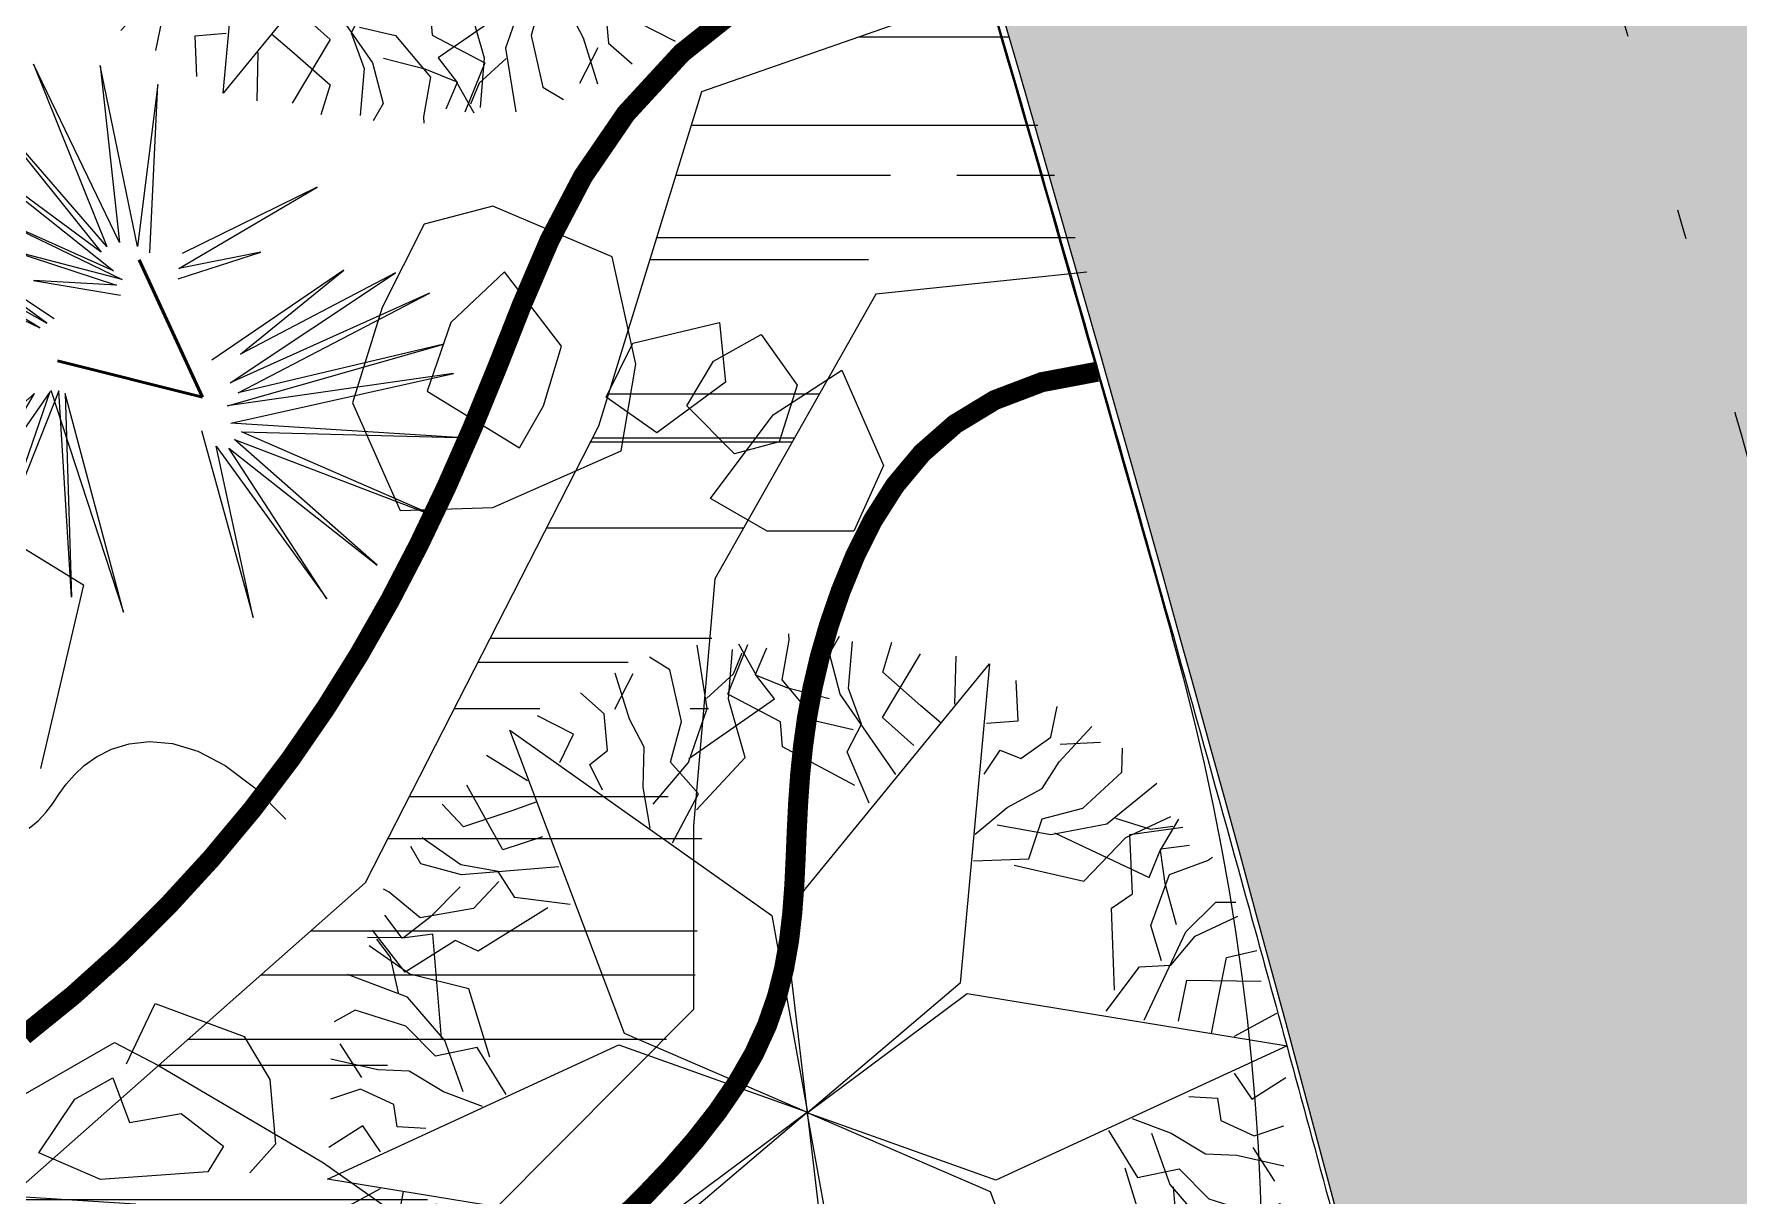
# Model space of a CAD drawing. Extents: x 302512 to 1034855, y -184136 to 410364.
# Drawn here: x 563410 to 571916, y 59398 to 65195 of the extents above; entities that cross this region are included whole.
import ezdxf

# ---------------------------------------------------------------- set-up
doc = ezdxf.new("R2010")
doc.units = 0
doc.header["$MEASUREMENT"] = 0
doc.linetypes.add('ACAD_ISO04W100', pattern=[30.5, 24, -3, 0.5, -3])
for name, color, linetype in [('F', 5, 'Continuous'), ('shu', 74, 'Continuous'), ('树', 80, 'Continuous'), ('水', 120, 'Continuous'), ('环境', 8, 'Continuous'), ('红线', 20, 'Continuous'), ('道路线', 161, 'Continuous')]:
    doc.layers.add(name, color=color, linetype=linetype)
doc.styles.add('DIM_FONT', font='SIMPLEX.shx', dxfattribs={"width": 0.8})

# ---------------------------------------------------------------- blocks, each defined once
blk = doc.blocks.new('_F2CKQ')
for p, q in [((-101.6745302528143, 2267.006344284862), (-8.100306771695614, 1021.905298415571)), ((36.99096630513668, 1030.013258095831), (-101.6745302528143, 2267.006344284862)), ((-1100.556390449405, 2085.749349683523), (-497.7912202775478, 859.8151598088443)), ((-546.7303053438663, 860.8869352862239), (-1100.556390449405, 2085.749349683523)), ((-389.5569038391113, 2124.751231066883), (-10.04374054074287, 891.5790250301361)), ((-8.100306771695614, 1021.905298415571), (-389.5569038391113, 2124.751231066883)), ((284.0469821691513, 2137.285566784441), (36.99096630513668, 1030.013258095831)), ((111.2213570252061, 1007.16474942863), (284.0469821691513, 2137.285566784441)), ((-1220.438891410828, 2024.706287477165), (-546.7303053438663, 860.8869352862239)), ((-680.0606932416558, 966.8892606087029), (-1220.438891410828, 2024.706287477165)), ((596.6207177489996, 1912.148100338876), (111.2213570252061, 1007.16474942863)), ((184.0691511332989, 929.7735785655677), (596.6207177489996, 1912.148100338876)), ((-675.951954074204, 860.6851033233106), (-1346.93440002948, 1863.757567007095)), ((-1346.93440002948, 1863.757567007095), (-680.0606932416558, 966.8892606087029)), ((-497.7912202775478, 859.8151598088443), (-839.1260766386986, 1828.381749618798)), ((-839.1260766386986, 1828.381749618798), (-448.8521085083485, 858.7433955222368)), ((-1493.790737487376, 1597.140600316226), (-675.951954074204, 860.6851033233106)), ((-740.8432212695479, 822.6924395859241), (-1493.790737487376, 1597.140600316226)), ((809.9337108284235, 1634.611464813352), (184.0691511332989, 929.7735785655677)), ((221.7256789058447, 859.2167021073401), (809.9337108284235, 1634.611464813352)), ((-420.156707406044, 1561.500346485525), (3.143219217658043, 821.5580596290529)), ((-10.04374054074287, 891.5790250301361), (-420.156707406044, 1561.500346485525)), ((-1616.177533634007, 1329.987711373717), (-740.8432212695479, 822.6924395859241)), ((-813.4300857558846, 803.059257350862), (-1616.177533634007, 1329.987711373717)), ((-435.5870351865888, 1328.387063015252), (-41.94802960753441, 813.4500421136618)), ((3.143219217658043, 821.5580596290529), (-435.5870351865888, 1328.387063015252)), ((-1653.051355071366, 1109.471425935626), (-813.4300857558846, 803.059257350862)), ((-804.0909622311592, 742.2180849462748), (-1653.051355071366, 1109.471425935626)), ((-423.5217715501785, 1106.799002103508), (-57.07842314988375, 753.1447341218591)), ((-41.94802960753441, 813.4500421136618), (-423.5217715501785, 1106.799002103508)), ((-1662.168657913804, 803.4559409283102), (-804.0909622311592, 742.2180849462748)), ((-781.8257551789284, 708.3803226239979), (-1662.168657913804, 803.4559409283102)), ((-1649.020729459822, 463.6026357635856), (-781.8257551789284, 708.3803226239979)), ((752.5819399282336, 498.9299026578665), (308.5821679756045, 690.5636746883392)), ((308.5821679756045, 690.5636746883392), (1233.194606147707, 624.8368381895125)), ((1233.194606147707, 624.8368381895125), (372.6516975238919, 749.7971605546772)), ((272.0083050280809, 642.8553068935871), (752.5819399282336, 498.9299026578665)), ((-786.7952632978559, 565.9929622635245), (-1649.020729459822, 463.6026357635856)), ((-1582.525042526424, 189.2813733145595), (-786.7952632978559, 565.9929622635245)), ((-704.8692243471742, 524.7849254496396), (-1582.525042526424, 189.2813733145595)), ((-1513.003283701837, -72.97887118905783), (-704.8692243471742, 524.7849254496396)), ((-661.9822879731655, 499.5909760296345), (-1513.003283701837, -72.97887118905783)), ((-1275.520681098104, -523.8593354225159), (-661.9822879731655, 499.5909760296345)), ((-697.9953137561679, 527.6662194244564), (-1077.599011182785, -764.6769258379936)), ((-639.7170809209347, 465.7532137073576), (-1275.520681098104, -523.8593354225159)), ((-1077.599011182785, -764.6769258379936), (-639.7170809209347, 465.7532137073576)), ((1087.681809738278, 142.9302517622709), (165.5346354469657, 144.9345752336085)), ((321.6910651251674, 80.8780297525227), (1087.681809738278, 142.9302517622709)), ((1325.203443653882, -38.11787269636989), (321.6910651251674, 80.8780297525227)), ((178.9824981465936, -22.11075445264578), (1325.203443653882, -38.11787269636989)), ((1420.57736954093, -246.3712970390916), (178.9824981465936, -22.11075445264578)), ((1323.48185480386, -535.3008613325655), (185.2955473214388, -95.01301382854581)), ((185.2955473214388, -95.01301382854581), (1420.57736954093, -246.3712970390916)), ((-112.7476874440908, -155.186132516712), (-476.921030394733, -1214.415983118117)), ((92.08695106953382, -123.2900779955089), (1323.48185480386, -535.3008613325655)), ((1274.242835491896, -707.0370613373816), (92.08695106953382, -123.2900779955089)), ((-476.921030394733, -1214.415983118117), (-94.06938945502043, -276.8685239739716)), ((-94.06938945502043, -276.8685239739716), (-65.90821232646704, -1365.913493812084)), ((1083.938724495471, -1024.243689801544), (50.28265281766653, -216.3613840229809)), ((50.28265281766653, -216.3613840229809), (1274.242835491896, -707.0370613373816)), ((74.19135940819979, -292.6808484382927), (1083.938724495471, -1024.243689801544)), ((736.9173224121332, -1353.177326135337), (74.19135940819979, -292.6808484382927)), ((-65.90821232646704, -1365.913493812084), (-39.6389928534627, -329.6017366982996)), ((-39.6389928534627, -329.6017366982996), (283.5393713787198, -1370.534663628787)), ((283.5393713787198, -1370.534663628787), (15.3522651642561, -306.5513960719109)), ((15.3522651642561, -306.5513960719109), (736.9173224121332, -1353.177326135337))]:
    blk.add_line(p, q)
at = {"lineweight": 50}
for p, q in [((0, 0), (148.3170258328319, 860.8243886455894)), ((-569.8563055992126, 646.1332378052175), (0, 0))]:
    blk.add_line(p, q, dxfattribs=at)
at = {"style": 'DIM_FONT', "width": 0.8, "flags": 9}
for tag in ['YSIZE', 'XSIZE']:
    blk.add_attdef(tag, (0, 0), '', height=0.5, dxfattribs=at)
blk = doc.blocks.new('Plant126')
for points in [[(24.75203227791644, -9.859029821914646), (-468.5195947404864, 886.9521186993866), (23.32470198454394, 2477.139967794667), (500.7030883171101, 901.4083871128009), (24.75203227791644, -9.859029821914646)], [(-92.40330797720526, 2101.277408140965), (-222.5975190600584, 2144.646108607462), (-468.5195947404864, 2231.383614314158), (-482.9856504972704, 2390.40246208797)], [(-179.1994971538807, 1942.258560367167), (-381.7235509281309, 2014.539902434239), (-323.8594732651691, 2390.40246208797)], [(-63.47134182781156, 2216.927450674534), (-150.2673856403126, 2448.227430967838)], [(124.586801553829, 2188.014913847705), (269.2469230292918, 2260.296151140987), (182.4508792167908, 2448.227430967838)], [(211.3828453661845, 1942.258560367167), (240.3148115157237, 2086.821139727565), (356.0429668416473, 2086.821139727565), (457.3050664109323, 2245.839882727573), (428.3729548973643, 2404.85873050137)], [(283.7128334219015, 1638.677238006762), (384.9749329911865, 1826.608517833642), (515.1689987097197, 1985.62736560741), (544.1011102232878, 2144.646108607462), (630.8971540357888, 2375.946193674542)], [(-208.1314633032744, 1768.783548953731), (-627.6457719727332, 2043.452334487307), (-757.839837691412, 2216.927450674534), (-743.3737819346279, 2318.121224794645)], [(-280.4614513588458, 1580.852269126894), (-482.9856504972704, 1783.239817367189), (-468.5195947404864, 1942.258560367167), (-598.7138058233395, 2086.821139727565), (-671.043793878911, 2318.121224794645)], [(327.1108553280792, 1508.571031833612), (587.4991321294656, 1624.221074367137), (573.033076372827, 1841.064786247056), (746.6251639976836, 1971.171097193996), (862.3533193236071, 2216.927450674534), (818.9552974174294, 2332.577388434269)], [(515.1689987097197, 2231.383614314158), (703.2271420913603, 2318.121224794645)], [(-497.4517062540544, 1898.889859900714), (-685.509849635695, 1869.977323073885), (-931.4319253162685, 2000.083634020825), (-974.8299472224462, 2202.471182261119), (-989.2960029792303, 2231.383614314158)], [(370.5088772344025, 1725.414743713502), (645.3632097925729, 1783.239817367189), (891.2852854730008, 1942.258560367167), (1050.411462705248, 2231.383614314158)], [(-1223.358416896648, 1445.409248688861), (-930.698193518896, 1894.486551279717), (-1068.412464634879, 1973.995922779699), (-1065.912910225292, 2122.887962147585)], [(-381.7235509281309, 1638.677238006762), (-801.2378595975897, 1682.046043247034), (-859.1019372605515, 1797.696085780603), (-1162.888090604087, 1826.608517833642), (-1162.888090604087, 2101.277408140965)], [(529.6350544665038, 1566.39600071348), (891.2852854730008, 1624.221074367137), (1007.01344079907, 1913.346128314128), (1180.605528423926, 2101.277408140965)], [(1416.348540220075, 1596.714784031696), (1282.81449407457, 1770.177462842161), (1196.018450262214, 1920.512620621236), (1223.844264307278, 2103.616982000289)], [(-1255.917540991635, 1764.877751159968), (-1174.408037672823, 1934.968889034694), (-1173.854879911218, 2051.576924142114)], [(-1088.143700190252, 1217.007837820979), (-957.3965674468345, 1559.118661983934), (-1149.922131372427, 1803.904711402842), (-1225.879350055751, 2048.2055090954)], [(-671.043793878911, 2000.083634020825), (-888.0339034100907, 1971.171097193996), (-1061.625991034947, 1971.171097193996), (-1206.286112510265, 2086.821139727565)], [(920.2173969865689, 1985.62736560741), (1108.275395004181, 2000.083634020825), (1209.53749457332, 2057.908602900736)], [(1248.021541657086, 1165.452905800098), (1075.822874392194, 1550.447356979107), (1147.046710343435, 1658.384139468594), (1020.192534314861, 1935.926881608545), (1258.062770950361, 2073.261326762199)], [(-1305.421059922359, 1158.709897430794), (-1218.071876402959, 1425.653268593209), (-1232.825109678655, 1718.137404983986), (-1403.651662651086, 2000.507243847655)], [(659.8291201851825, 1797.696085780603), (1195.07158418071, 1768.783548953731), (1195.07158418071, 1927.802291953753), (1325.265649899389, 2000.083634020825)], [(1415.508204939557, 1395.782739192486), (1296.440141868821, 1544.189600336124), (1286.154474501396, 1822.217520700337), (1439.728221733982, 1960.995084265238), (1457.534094498711, 1987.979272069692)], [(-1139.327907736428, 1012.704252046073), (-1109.289644118529, 1296.032135870532), (-1304.314835135869, 1391.926020032528), (-1330.194161796229, 1607.314333285109), (-1485.161329388779, 1830.416032470798), (-1607.016124387868, 1850.657211905904)], [(1248.574699418692, 1048.844870692678), (1322.585358035154, 1325.42974614779), (1467.532657029529, 1392.411145869896), (1527.630417650813, 1577.443929773412), (1691.777173188617, 1755.73357941857)], [(1447.492955942304, 1080.170903494486), (1475.605947506279, 1580.815344820125), (1560.74277218942, 1780.304271248073), (1655.612179160686, 1818.373186530202)], [(-1273.702198425584, 1040.17356568785), (-1385.824411136695, 1221.834756268776), (-1458.44174013006, 1414.095548490025), (-1581.689955489259, 1518.66086354586), (-1738.603683148525, 1709.478484968981)], [(-1671.27289464885, 1536.973672843355), (-1652.360797097776, 1743.205607640679)], [(1793.305162263729, 1146.194310642683), (1765.766453055418, 1280.630155099256), (1717.922298618083, 1536.973672843355), (1848.403632592395, 1629.011068508195)], [(-1572.776329731991, 1129.32461975645), (-1683.505212820004, 1226.661727103469), (-1625.641135157042, 1326.885249548918), (-1712.72435648831, 1494.0901717164), (-1864.904774097653, 1548.543652047424)], [(1612.192705822832, 1141.852591534384), (1573.528157385459, 1353.384238013873), (1927.966721208519, 1491.203756617985)], [(-1829.005596893825, 1177.035217607167), (-1819.272923868979, 1338.455176366048), (-2025.424208270982, 1357.253237389936)], [(1907.927020121293, 1178.963514242618), (2064.840657043838, 1369.781083278844)], [(24.49168800203188, -8.361200601482324), (-998.8053625236935, 12.85861369503846), (-2130.026288266949, 1233.90219391314), (-526.7135166848166, 859.458213353812), (24.49168800203188, -8.361200601482324)], [(23.58504626057402, -10.83340918880413), (553.610469767751, 864.7579250360054), (2176.675692236182, 1233.90219391314), (1050.741306986616, 32.61459379066082), (23.58504626057402, -10.83340918880413)], [(-1948.073659964561, 1028.628356463529), (-2191.783340699607, 1069.110767720608)], [(1976.917100432198, 1001.644116272152), (2111.844548882815, 912.5053948065529), (2231.199789472463, 1081.638613609516)], [(-1862.38376825639, 945.7475175298955), (-1965.039270130932, 854.6803735397903), (-2163.117191374025, 685.0743615024171), (-2308.064581105122, 752.0558136113891)], [(-1768.067500992023, 791.0703888644407), (-1931.9270063289, 651.8200844520238), (-2228.501492488998, 889.8631255015557)], [(1807.483877082865, 803.598360642331), (1947.144726320272, 850.8238326557098), (2005.008803983234, 750.6003102102609), (2193.354124883786, 742.4141310428008), (2316.602430979561, 846.9794984855748)], [(-1632.299717260888, 679.2770654908732), (-2079.927017494323, 453.3014096988104), (-2295.257907896288, 427.2875994580886), (-2375.66125911077, 490.4124582960999)], [(1580.739733832175, 589.1680923505251), (1794.124046112571, 595.4381815964794), (1996.935440824469, 562.1962371490577), (2149.115767697091, 616.6496650931863), (2392.825539169004, 657.1321287371889)], [(2209.766595343259, 685.074361502388), (2378.91264117368, 565.5800371856226)], [(-1505.711448792994, 522.6718184658298), (-1782.246306547881, 448.4744912510128), (-1912.727549785472, 540.5118345289288), (-2103.019521489463, 500.0416299857666), (-2339.496265082984, 553.0520654077031)], [(1699.254639141305, 557.3692663143215), (1886.759788180076, 348.2509688055638), (2147.4350971362, 214.7855754148391), (2477.387827341023, 221.5407904981316)], [(-1889.635209209067, 493.7715407398559), (-1958.625289519972, 316.4521427693894), (-2194.261697832975, 168.5305333521451), (-2391.233466971884, 232.1405180274946), (-2423.505395493397, 234.0687622760802)], [(-1606.420390600673, 463.8887522382925), (-1853.736032005239, 122.2631062995556), (-1982.823945619442, 129.9763663436374), (-2159.755922934404, -118.6539437432889), (-2397.626159569903, 18.6805014103943)], [(1489.763465049196, 486.5311998191669), (1720.113478232684, 318.8533585282626), (1900.67261349324, 439.8031862461562), (2100.144027778457, 354.5211839405006), (2370.83935069693, 377.1758382353496), (2449.296123789987, 472.5845965600224)], [(-2064.067632114442, 394.0332700207859), (-2147.523695500116, 191.6580543834921), (-2234.319739312472, 41.32289660437391), (-2406.805674832998, -26.13142224111061)], [(1641.103456641446, 340.0525829241583), (1872.006554904525, 55.76683241483124), (2180.260274156186, 100.1058369428997), (2429.809580464367, 43.73631907719255)], [(1906.512239066375, 342.9512571233704), (2149.094479684296, -135.0385822943149), (2286.808750800134, -55.52921079431826), (2414.503262109225, -132.1399080951028)], [(2199.459639962894, 211.4140344790708), (2306.008134661548, 55.77916501778827), (2406.717076469227, -3.003901209763626)], [(-1859.862835097141, -361.6224170600849), (-2102.445075715063, 116.3674223576004), (-2240.1593468309, 36.85805085760376), (-2367.853858139992, 113.4687481583883)], [(1653.069794569761, -482.559912175007), (1900.385435974473, -140.9342662363138), (2029.473349588676, -148.6475262803519), (2206.405326903638, 99.98278380653073), (2444.275563538991, -37.35166134712335)], [(2110.717036083675, -412.7044299575441), (2194.173099469204, -210.3292143202502), (2280.969143281705, -59.99405654113207), (2453.455078802232, 7.460262304352455)], [(-1594.454052672212, -358.7237428608728), (-1825.357150935291, -74.43799235157485), (-2133.610870186953, -118.7769968796288), (-2383.160176495134, -62.40747901395071)], [(-2152.81023599366, -230.0851944158289), (-2259.358730692315, -74.45032495454643), (-2360.067672499994, -15.66725872699453)], [(23.06435770865937, -7.837750747954033), (-506.9610657985177, -883.4290849727199), (-2130.026288266949, -1252.573353849898), (-1004.091903017383, -51.28575372737532), (23.06435770865937, -7.837750747954033)], [(21.89737169117143, -8.812130114843512), (515.1689987097197, -905.6232786361447), (23.32470198454394, -2495.811127731411), (-454.0536843478767, -920.0795470495591), (21.89737169117143, -8.812130114843512)], [(22.15771596720151, -10.30995933523218), (1045.454766492927, -31.52977363179662), (2176.675692236182, -1252.573353849898), (573.36292065405, -878.1293732905265), (22.15771596720151, -10.30995933523218)], [(-1652.605235172072, -576.0404262510797), (-1840.110384210842, -366.922128742322), (-2100.785693166967, -233.4567353515972), (-2430.738423371789, -240.2119504348752)], [(1936.284613178301, -512.4427006765704), (2005.274693489206, -335.1233027061185), (2240.911101802209, -187.2016932888741), (2437.882870941117, -250.8116779642091), (2470.154799462631, -252.7399222128092)], [(-1443.114061079963, -505.2023597559105), (-1673.464074263597, -337.5245184650207), (-1854.023209524006, -458.4743461828707), (-2053.494623809223, -373.1923438772587), (-2324.189946727842, -395.8469981721223), (-2402.646719820754, -491.2557564967806)], [(1552.360852762227, -541.3429784025589), (1828.895710517114, -467.1456511877273), (1959.37695375456, -559.182994465687), (2149.668925458696, -518.7127899225247), (2386.145669052072, -571.7232253444176)], [(1678.949121230122, -697.9482254276313), (2126.576421463556, -471.9725696355249), (2341.907311865521, -445.9587593948031), (2422.310663080003, -509.0836182328144)], [(-1534.090329862942, -607.8392522872978), (-1747.474642143192, -614.1093415332084), (-1950.286036855236, -580.8673970857722), (-2102.466363727857, -635.3208250299444), (-2346.17613519977, -675.803288673947)], [(-2163.117191374025, -703.7455214391462), (-2332.263237204592, -584.2511971223807)], [(1814.716904961257, -809.7415488011989), (1978.576410298134, -670.491244388782), (2275.150896458232, -908.5342854383139)], [(-1760.834473113631, -822.2695205790892), (-1900.495322351038, -869.494992592468), (-1958.359400014, -769.271470147019), (-2146.704720914553, -761.085290979559), (-2269.953027010328, -865.650658422333)], [(1909.033172225623, -964.4186774666246), (2011.68867410002, -873.3515334765484), (2209.766595343259, -703.7455214391462), (2354.71398507421, -770.7269735481036)], [(-1930.267696462965, -1020.315276208924), (-2065.195144913581, -931.176554743311), (-2184.550385503229, -1100.309773546274)], [(1185.977311705661, -1031.375411982802), (1155.939048087763, -1314.703295807246), (1350.964239105102, -1410.597179969287), (1376.843565765463, -1625.985493221838), (1531.810733358012, -1849.087192407527), (1653.665528357102, -1869.328371842633)], [(1994.723063933649, -1047.299516400258), (2238.43274466884, -1087.781927657366)], [(-1201.925295449459, -1067.516030629436), (-1275.935954065921, -1344.100906084562), (-1420.883253060296, -1411.08230580661), (-1480.981013681579, -1596.11508971017), (-1645.127769219383, -1774.404739355328)], [(-1400.84355197307, -1098.842063431244), (-1428.956543537046, -1599.486504756883), (-1514.093368220332, -1798.975431184831), (-1608.962775191452, -1837.04434646696)], [(1320.351602394818, -1058.844725624609), (1432.473815105928, -1240.505916205535), (1505.091144099293, -1432.766708426739), (1628.339359458347, -1537.332023482618), (1785.253087117759, -1728.149644905739)], [(-1861.27761615206, -1197.634674179376), (-2018.191253074605, -1388.452243215602)], [(-1565.543301853599, -1160.523751471113), (-1526.878753416226, -1372.055397950587), (-1881.317317239285, -1509.874916554757)], [(-1746.655758294495, -1164.865470579456), (-1719.117049086184, -1299.301315036014), (-1671.27289464885, -1555.644832780113), (-1801.754228623162, -1647.682228444924)], [(-1201.372137687853, -1184.124065736856), (-1029.17347042296, -1569.118516915865), (-1100.397306374347, -1677.055299405352), (-973.543130345628, -1954.598041545274), (-1211.413366981127, -2091.932486698957)], [(1352.070463891447, -1177.381057367523), (1264.721280372192, -1444.324428529967), (1279.474513647889, -1736.808564920715), (1450.301066620319, -2019.178403784384)], [(1619.425733701224, -1147.995779693179), (1730.154616789237, -1245.332887040227), (1672.29053912613, -1345.556409485647), (1759.373760457544, -1512.761331653115), (1911.554178066886, -1567.214811984182)], [(1875.655000863058, -1195.706377543896), (1865.922327838212, -1357.126336302777), (2072.073612240216, -1375.924397326694)], [(1134.793104159486, -1235.678997757708), (1004.045971416068, -1577.789821920692), (1196.57153534166, -1822.5758713396), (1272.528754024985, -2066.876669032129)], [(-1368.858800970324, -1414.453899129244), (-1249.790737899733, -1562.860760272868), (-1239.505070532163, -1840.888680637095), (-1393.078817764748, -1979.666244202011), (-1410.884690529478, -2006.65043200645)], [(1270.007820865882, -1464.080408625575), (977.3475974881294, -1913.157711216432), (1115.061868604113, -1992.667082716458), (1112.562314194525, -2141.559122084314)], [(-280.4614513588458, -1527.242191770326), (-540.8497281603777, -1642.892234303895), (-526.3836724035937, -1859.735946183771), (-699.9757600284502, -1989.842257130754), (-815.7039153543737, -2235.598610611263), (-772.305893448196, -2351.248548371027)], [(1717.922298618083, -1555.644832780113), (1699.010201067009, -1761.876767577408)], [(-1369.699136250842, -1615.385943968411), (-1236.165090105336, -1788.848622778876), (-1149.369046292981, -1939.183780558008), (-1177.194860338044, -2122.288141937047)], [(-482.9856504972704, -1585.067160650238), (-844.6358815037675, -1642.892234303895), (-960.3640368298366, -1932.017288250886), (-1133.956124454693, -2119.948568077694)], [(-237.0634294526681, -1657.34839794352), (-338.3255290219531, -1845.279677770371), (-468.5195947404864, -2004.298525544169), (-497.4517062540544, -2163.317268544176), (-584.2477500665555, -2394.617353611271)], [(327.1108553280792, -1599.523429063652), (529.6350544665038, -1801.910977303903), (515.1689987097197, -1960.929720303925), (645.3632097925729, -2105.492299664279), (717.6931978481443, -2336.792384731403)], [(428.3729548973643, -1657.34839794352), (847.8872635668231, -1700.717203183763), (905.7513412297849, -1816.367245717332), (1209.53749457332, -1845.279677770371), (1209.53749457332, -2119.948568077694)], [(-323.8594732651691, -1744.085903650217), (-598.7138058233395, -1801.910977303903), (-844.6358815037675, -1960.929720303925), (-1003.762058736014, -2250.054774250917)], [(-613.1797162159492, -1816.367245717332), (-1148.422180211477, -1787.454708890503), (-1148.422180211477, -1946.473451890511), (-1278.616245930156, -2018.754793957583)], [(254.7808672725077, -1787.454708890503), (674.2951759419666, -2062.123494424036), (804.4892416606453, -2235.598610611263), (790.0231859038613, -2336.792384731403)], [(1302.566944960869, -1783.548911096682), (1221.057441642057, -1953.640048971408), (1220.504283880451, -2070.248084078843)], [(544.1011102232878, -1917.561019837472), (732.1592536049284, -1888.648483010643), (978.0813292855019, -2018.754793957583), (1021.47935119168, -2221.142342197834), (1035.945406948464, -2250.054774250917)], [(-873.5679930173355, -2004.298525544169), (-1061.625991034947, -2018.754793957583), (-1162.888090604087, -2076.579762837451)], [(-164.7334413970966, -1960.929720303925), (-193.6654075464903, -2105.492299664279), (-309.3935628724139, -2105.492299664279), (-410.655662441699, -2264.511042664331), (-381.7235509281309, -2423.529890438099)], [(225.8489011229685, -1960.929720303925), (428.3729548973643, -2033.211062370997), (370.5088772344025, -2409.073622024685)], [(717.6931978481443, -2018.754793957583), (934.6833073793241, -1989.842257130754), (1108.275395004181, -1989.842257130754), (1252.935516479498, -2105.492299664279)], [(139.0527119464386, -2119.948568077694), (269.2469230292918, -2163.317268544176), (515.1689987097197, -2250.054774250917), (529.6350544665038, -2409.073622024685)], [(-468.5195947404864, -2250.054774250917), (-656.5777381221269, -2336.792384731403)], [(-77.9373975845956, -2206.686073784434), (-222.5975190600584, -2278.967311077745), (-135.8014752475574, -2466.898590904553)], [(110.1207457970449, -2235.598610611263), (196.9167896094004, -2466.898590904553)]]:
    blk.add_lwpolyline(points)
blk = doc.blocks.new('G')
at = {"layer": 'shu', "xscale": 0.9719999999999756, "yscale": 0.9719999999999756, "zscale": 0.9719999999999756, "rotation": 347.5246015080592}
blk.add_blockref('Plant126', (-79.84407044318505, -59.49499393318547), dxfattribs=at)

msp = doc.modelspace()

# ---------------------------------------------------------------- hatches: boundary and pattern name
at = {"layer": '水'}
h = msp.add_hatch(dxfattribs=at)
h.set_pattern_fill('AR-RROOF,_O', color=256, scale=1000)
h.set_pattern_definition([(0, (509471.4933334838, -11821.67426260607), (2200, 1000), [15000, -2000, 5000, -1000]), (0, (510801.4933334839, -11321.67426260607), (-1000, 1330), [3000, -330, 6000, -750]), (0, (509971.4933334838, -10971.67426260607), (5200, 670), [8000, -1400, 4000, -1000])])
h.paths.add_polyline_path([(568193.6887246061, 65415.35686005982), (566740.2570442804, 64906.00833280482), (566226.5375630993, 63237.57935178548), (565061.1308074559, 60959.00851633567), (562815.0365677538, 58975.45861803419), (561264.784709451, 58768.90187696199), (559984.0723450823, 58363.97485499587), (559855.6658079645, 58141.51566449611), (560721.2293951781, 57641.90032992756), (560817.511866421, 56862.83800107751), (560013.0725115137, 56763.41924318453), (560446.6414104537, 55833.03355095601), (559059.0272284445, 55186.39167106408), (558495.9107499622, 56353.66327329725), (558355.5133775732, 56300.35907352436), (557274.5645032017, 56405.36312987593), (556828.8436465841, 55199.78805973008), (556149.7112752589, 54893.62667138169), (555968.1006945192, 54446.26047814438), (556131.7125270634, 53649.37198214707), (555988.4830806728, 53062.96265052364), (555685.6365982888, 52973.88535831227), (555996.8502879572, 51915.81580044781), (557111.2988036352, 51593.43485283599), (558682.4126899347, 51813.2392161492), (559246.8337664187, 52856.38106753048), (560534.5663803292, 53756.74727724123), (561813.4839752775, 53489.41296036641), (562644.9529468778, 53561.66555089848), (563329.6607078065, 54327.96024949972), (563475.163790436, 56109.13674423941), (563813.7193324243, 57461.25189767958), (564641.5459643797, 58619.41112171668), (565777.6227077581, 59308.62312813295), (566699.4163549973, 60327.82800034467), (566806.5760098404, 62476.37312934006), (567609.9772077155, 63896.79360252616), (568661.9391866461, 64007.20440532143)])
h.paths.add_polyline_path([(555812.3362415549, 53290.7845938304), (563798.2119477696, 53290.7845938304), (563798.2119477696, 55282.31001755921), (555812.3362415549, 55282.31001755921)], flags=25)
at = {"layer": '环境', "ltscale": 100}
h = msp.add_hatch(dxfattribs=at)
h.set_pattern_fill('HONEY', color=256, scale=3000, style=0)
h.set_pattern_definition([(0, (-609984.0939585507, -119640.7769003473), (562.5, 324.759525), [375, -750]), (120, (-609984.0939585507, -119640.7769003473), (-562.4999987709674, 324.7595271287468), [374.9999999999996, -749.9999999999992]), (59.99999999999999, (-609984.0939585507, -119640.7769003473), (1.229032667304786e-06, 649.5190521287468), [-750, 375])])
edge = h.paths.add_edge_path()
edge.add_arc((562248.991016234, 272765.7674313413), 7500.000000000591, 246.4218215158383, 293.578178472733)
edge.add_line((565248.9910155782, 265891.9038886207), (565248.9910155188, 213780.1426968197))
edge.add_arc((309717.8237180443, 235107.9804630727), 256419.6835740063, 352.07480595441814, 355.2288823084872, ccw=False)
edge.add_arc((559250.2881577646, 192001.3899833885), 8932.05680310269, 60.20637723547677, 100.1983798931832)
edge.add_arc((388101.8866039104, 227753.9859557406), 171697.0331586907, 350.9654260162014, 355.4130349489621)
edge.add_line((559248.9910155185, 214023.0046718472), (559248.9910155188, 265891.903889219))
edge = h.paths.add_edge_path()
edge.add_arc((582481.6358504812, 4292.71120035039), 31665.18905745992, 92.4112957643199, 103.27756382902339, ccw=False)
edge.add_arc((302225.328432882, -12259.73411984746), 283056.3086596581, 9.802202898345437, 24.78775890573573)
edge.add_arc((633513.8329496356, 144868.879243603), 83671.43250289056, 157.1420249398304, 207.3609636445097, ccw=False)
edge.add_arc((557018.4983046936, 186191.2111667172), 8841.070137210278, 226.0356989597429, 266.0733673441928, ccw=False)
edge.add_arc((633078.188308937, 145012.0374263976), 89266.5384395419, 157.0443401566653, 206.2319194681609)
edge.add_arc((304569.6859698978, -11472.93846316297), 274619.4039808304, 9.766456076263182, 25.223384796735388, ccw=False)

# ---------------------------------------------------------------- linework, layer by layer
msp.add_lwpolyline([(575209.1350311514, 35111.45435897913, -0.04744859887034229), (581149.3981224683, 35929.86247350927, 0.06548016852272572), (559202.8307738926, 106413.9241308677, -0.2226971271688835), (556413.0703584391, 177370.8949494286, -0.1764964550842413), (550880.9386454413, 179827.6522096406, 0.2179784892052562), (553005.0082405577, 105555.7233725593, -0.06754601975452626), (575209.1350311514, 35111.45435897913)], format="xyb", close=True)
for points in [[(566412.8262878244, 63547.48078675545), (566293.695064307, 64083.2015366063), (565698.0389467205, 64336.18054842087), (565355.536955741, 64246.89375677914), (565147.0556547905, 63830.22252479149), (564998.143285189, 63354.02722738357), (565236.4057322235, 62818.30647753272), (565698.0389467205, 62833.18784064334), (566338.3678899638, 63115.92957867961)], [(566040.5409377005, 63636.76757839718), (565757.6034519493, 64008.79610807518), (565489.5598588304, 63755.81709626038), (565370.428635313, 63413.55129280384), (565832.06184981, 63130.80955476779), (565951.1930733274, 63339.14586427272)], [(566397.9346082525, 63651.64894150803), (566829.7844636051, 63755.81709626038), (566859.5678227495, 63458.19399511372), (566517.0658317695, 63205.21498329891), (566263.9117051631, 63383.7885665826)], [(566800.0033175207, 63562.36214986607), (567038.2657645552, 63696.29164381768), (567216.9614933014, 63443.3140190253), (567127.6136289283, 63160.57228098926), (566904.2428614658, 63101.04821556876), (566665.9804144313, 63339.14586427272)], [(567097.830269784, 63294.50177494064), (567440.332260764, 63517.71944755642), (567648.813561714, 63041.52276312606), (567499.8989790527, 62714.13832278014), (567068.0469106396, 62714.13832278014), (566785.1116379488, 62877.83054295322)], [(564029.9092860167, 60048.32573739393), (564676.9707648165, 59668.18030926771), (564853.5286777702, 59562.31860018964), (565284.3295427652, 59258.84919971297), (565588.0100382695, 58687.19624809618), (565049.1299705303, 58290.93227637978), (564498.9699368558, 58737.62838181853), (564206.6977647569, 59115.60168941529), (563914.4255926579, 59356.13078835071), (563364.265558983, 59390.49149376038), (563243.9171525615, 59837.18759919913), (563811.2704480274, 60163.61915517016)], [(563886.21571905, 59763.38691242551), (564142.9881984729, 59808.01158344443), (564355.1033436584, 59646.24455033429), (564276.955775067, 59517.94775426644), (563741.0832556316, 59478.90030023595), (563434.0721050885, 59612.77570031467), (563612.6970159204, 59880.52788749454), (563802.4846005167, 59986.51165454183)]]:
    msp.add_lwpolyline(points, close=True)
for points in [[(557827.5789630064, 60395.85281094254), (557857.380435372, 62123.02683420014), (558423.8617852668, 62985.64240549691), (558909.4203895477, 63740.43085700343), (560069.3625016811, 63794.34441689844), (561553.0066615685, 63389.99410470878), (562389.2445128879, 63524.77661742386), (562820.8509316596, 62958.68562554941), (563657.088782979, 62446.50819356996), (563441.2844670631, 61529.97906237841)], [(563384.9720532493, 61231.67215919838), (563430.524913456, 61268.8403879879), (563468.6707164536, 61310.68133534162), (563502.5957345776, 61355.91310271481), (563535.486240164, 61403.25379156269), (563570.5285055486, 61451.42150334053), (563610.9088030673, 61499.13433950357), (563659.8134050558, 61545.11040150706), (563720.42858385, 61588.06779080618), (563795.2710053934, 61625.9595540571), (563884.1789100592, 61653.67851871898), (563986.3209318285, 61665.35245745187), (564100.8657046822, 61655.10914291587), (564226.9818626011, 61617.07634777104), (564363.8380395663, 61545.38184467732), (564510.6028695586, 61434.15340629488), (564666.4449865591, 61277.51880528373)], [(563870.011695001, 60056.95574715687), (564013.2829751049, 60357.61781433737), (564457.4219516742, 60192.96993574477), (564586.3658824617, 59978.21171262232), (564615.0205810948, 59656.07576496084), (564486.0766503068, 59512.90315387188)]]:
    msp.add_lwpolyline(points)
at = {"layer": 'F'}
for p, q in [((568193.6887246061, 65415.35686005984), (566740.2570442804, 64906.00833280483)), ((566740.2570442804, 64906.00833280483), (566226.5375630993, 63237.57935178548)), ((568661.9391866461, 64007.20440532145), (567609.9772077155, 63896.79360252619)), ((567609.9772077155, 63896.79360252619), (566806.5760098404, 62476.37312934006)), ((566226.5375630993, 63237.57935178548), (565061.1308074559, 60959.00851633569)), ((566806.5760098404, 62476.37312934006), (566699.4163549973, 61244.87286334764)), ((566699.4163549973, 61244.87286334764), (566699.4163549973, 60327.82800034469)), ((565061.1308074559, 60959.00851633569), (562815.0365677538, 58975.4586180342)), ((566699.4163549973, 60327.82800034469), (565693.4267344712, 59316.23550190299))]:
    msp.add_line(p, q, dxfattribs=at)
at = {"layer": 'F', "const_width": 100}
for points in [[(567000.2896275814, 65385.64493362859), (566641.4134945511, 65100.03407733975), (566363.4028367943, 64798.22227201279), (566149.3356667268, 64485.47035199904), (565982.2899967643, 64167.03915164978), (565845.3438393228, 63848.1895053164), (565721.5752068183, 63534.18224735028), (565596.6484082517, 63229.3000620883), (565466.5729389661, 62933.91303380992), (565329.9445908897, 62647.41309678019), (565185.3591559506, 62369.19218526408), (565031.412426077, 62098.64223352668), (564866.7001931972, 61835.15517583303), (564689.8182492394, 61578.12294644816), (564499.3623861317, 61326.9374796371), (564294.4432704385, 61081.48184020253), (564076.2310672683, 60843.60361509785), (563846.4108163659, 60615.6415218141), (563606.6675574759, 60399.93427784235), (563358.6863303429, 60198.82060067367)], [(568714.1310159584, 63509.93585317576), (568437.7436844809, 63457.80301428522), (568202.7159350413, 63368.41341022617), (568005.0115218227, 63248.31893074117), (567840.5941990078, 63104.07146557275), (567705.42772078, 62942.2229044635), (567595.4758413222, 62769.32513715589), (567506.7023148171, 62591.93005339254), (567435.0708954481, 62416.58954291593), (567376.9762102561, 62248.5842129832), (567330.5363777151, 62088.10954091017), (567294.3003891568, 61934.08972152715), (567266.8172359134, 61785.44894966454), (567246.6359093168, 61641.11142015265), (567232.305400699, 61500.00132782193), (567222.374701392, 61361.04286750266), (567215.3928027278, 61223.16023402527), (567209.7328093332, 61085.42685460515), (567203.0642790161, 60947.51308599795), (567192.8808828786, 60809.23851734441), (567176.6762920234, 60670.42273778527), (567151.944177553, 60530.88533646119), (567116.17821057, 60390.44590251293), (567066.8720621768, 60248.92402508116), (567001.5194034759, 60106.13929330662), (566918.4734781501, 59962.14070839924), (566819.5258202028, 59817.89491984539), (566707.3275362176, 59674.59798920073), (566584.5297327781, 59533.4459780209), (566453.7835164679, 59395.63494786154), (566317.7399938707, 59262.36096027822)]]:
    msp.add_lwpolyline(points, dxfattribs=at)
at = {"layer": '环境'}
msp.add_open_spline([(564455.3597812227, 77635.29027326778), (564488.788013061, 77528.48403308261), (564521.9765695976, 77422.36394989816), (564595.3139719695, 77187.7009532915), (564635.3603831229, 77059.44813425269), (564754.758484269, 76676.74818894721), (564833.3691253343, 76424.35931392852), (564942.0449033417, 76074.95569365355), (564972.5315314715, 75976.88416611077), (565026.910317305, 75801.86672963295), (565050.8203882875, 75724.88197539176), (565094.9171058408, 75582.84909490915), (565115.1080137254, 75517.79527317395), (565152.5738634297, 75397.0480547226), (565169.8506667691, 75341.35386301624), (565204.3947245025, 75229.96929854457), (565221.6628632625, 75174.27593784977), (565273.4551645892, 75007.19248624926), (565307.9672121624, 74895.79902581475), (565411.4513393175, 74561.6040937478), (565480.3714077675, 74338.78804753558), (565686.8952315256, 73670.27291490813), (565824.2624955871, 73224.50705963955), (566235.1927030084, 71886.87168188114), (566507.5857876998, 70994.66043354897), (567048.0330500863, 69209.00669144129), (567316.0869904377, 68315.5623301256), (567795.9302328099, 66698.04254470649), (568008.6791231998, 65974.24406669463), (568429.9031919809, 64525.43132469105), (568638.3788944127, 63800.41420203098), (569050.4192567116, 62348.96918427851), (569253.9831582347, 61622.54317439999), (569556.3563953033, 60527.39159119979), (569657.2316972129, 60159.25807193597), (569832.3847945654, 59514.87562325876), (569906.9909525728, 59238.72167462157), (570055.3301051883, 58686.16179387365), (570129.0643922999, 58409.75927708182), (570347.8838713004, 57584.21617026906), (570491.6793503026, 57034.71729291335), (570917.8028033976, 55384.81774563412), (571194.8676643369, 54283.0146380323), (571698.4175245231, 52223.61251601914), (571926.7082087889, 51266.45514075598), (572349.5175181143, 49447.10168722633), (572545.1095445943, 48585.14808473783), (572831.0644303535, 47293.27626125317), (572924.8799302164, 46864.08397052938), (573099.2344450576, 46056.14174289652), (573180.0289653183, 45677.44339518214), (573290.147051123, 45155.25426931004), (573320.2403815389, 45011.91447446821), (573392.1893307676, 44667.67384735739), (573433.9198330515, 44466.75084564718), (573498.0550399546, 44155.99137081311), (573520.635730322, 44046.19868894876), (573565.6495358851, 43826.57888923027), (573588.0820647068, 43716.75475963904), (573655.1599750356, 43387.24023962638), (573699.5856612104, 43167.50780986529), (573832.0115406066, 42508.14661517227), (573919.1605078259, 42068.35419548268), (574188.3046330193, 40692.74078120664), (574366.5621612545, 39756.19288882846), (574676.4407339527, 38088.39858880755), (574809.6706609693, 37357.46737222071), (575040.4940181004, 36069.55658181338), (575138.9922686035, 35512.76685594139), (575236.3908309299, 34955.75055891043)], degree=3, knots=[2163.060082576637, 2163.060082576637, 2163.060082576637, 2163.060082576637, 2484.103015110416, 2484.103015110416, 2876.907671981048, 2876.907671981048, 3662.516985722312, 3662.516985722312, 3969.898393366967, 3969.898393366967, 4211.636955142837, 4211.636955142837, 4416.007616668151, 4416.007616668151, 4590.902313272778, 4590.902313272778, 4765.797009877405, 4765.797009877405, 5115.586403086659, 5115.586403086659, 5815.165189505166, 5815.165189505166, 7214.322762342183, 7214.322762342183, 10012.63790801622, 10012.63790801622, 12810.95305369025, 12810.95305369025, 15074.26941940894, 15074.26941940894, 17337.58578512763, 17337.58578512763, 19600.90215084633, 19600.90215084633, 20746.00460976926, 20746.00460976926, 21604.1205896485, 21604.1205896485, 22462.23656952775, 22462.23656952775, 24165.95751933136, 24165.95751933136, 27573.39941893858, 27573.39941893858, 30524.68532145703, 30524.68532145703, 33175.8175486654, 33175.8175486654, 34493.68771843991, 34493.68771843991, 35655.33047613355, 35655.33047613355, 36094.73807427184, 36094.73807427184, 36710.41490398964, 36710.41490398964, 37046.72708533192, 37046.72708533192, 37383.0392666742, 37383.0392666742, 38055.66362935875, 38055.66362935875, 39400.91235472787, 39400.91235472787, 42261.45699381926, 42261.45699381926, 44490.54798446715, 44490.54798446715, 46186.78270696267, 46186.78270696267, 46186.78270696267, 46186.78270696267], dxfattribs=at)
at = {"layer": '红线', "linetype": 'ACAD_ISO04W100', "ltscale": 300}
msp.add_open_spline([(566597.0732639448, 80823.72067944554), (566743.9423325397, 80359.43808058905), (566883.9788451865, 79915.32811207208), (567154.1130195672, 79056.09963854635), (567284.2109938886, 78640.98014809843), (567450.2796211466, 78109.65350723255), (567489.0591223619, 77985.4746641519), (567604.679583797, 77614.94161447964), (567680.8025656361, 77370.5906885562), (567788.0192006223, 77025.96011169208), (567819.5444727421, 76924.56877092342), (567882.2252963572, 76722.86902302911), (567913.3817951444, 76622.55841294373), (567970.1644666209, 76439.65610615374), (567995.7996491622, 76357.05059147731), (568083.9404797831, 76072.9296370782), (568146.4085331205, 75871.39081351971), (568333.6734274265, 75266.62769460562), (568458.3309960857, 74863.25674876885), (568831.5781198216, 73652.50728190818), (569079.4419879904, 72844.49210019724), (569733.3572317513, 70697.93392010534), (570136.9486183545, 69357.70720761805), (570857.175963379, 66924.49154637451), (571175.8362725617, 65832.62858144077), (571803.1655831593, 63643.98296550033), (572111.8371285798, 62547.19726018398), (572512.8438586416, 61089.92326086364), (572610.6332797988, 60731.913020098), (572736.8119311137, 60266.32065338199), (572765.8234435783, 60159.01617466903), (572861.049381539, 59805.9566567475), (572926.9888573501, 59560.1237070529), (573058.1870217908, 59068.25325833401), (573123.4460975064, 58822.21466498112), (573318.1962524657, 58083.79207119439), (573446.6602430264, 57591.10131781641), (573827.8874594918, 56111.82819747203), (574076.4858295766, 55124.04541117349), (574805.1693389188, 52156.10643731244), (575268.1429275975, 50171.36067379627), (575799.3436318941, 47762.77062476985), (575890.5342075503, 47344.23420223128), (576060.290743063, 46555.38070366927), (576139.0916357299, 46185.11614383536), (576259.072044825, 45614.96444234625), (576300.8511755844, 45415.20763917197), (576378.4451257815, 45041.90711658576), (576414.3212353028, 44868.37030367472), (576485.688959487, 44521.29134183342), (576521.1828533828, 44347.7411919774), (576627.1081928131, 43827.06107954541), (576696.9832661687, 43479.90159662208), (576904.4915573532, 42438.32296180772), (577040.0074216384, 41743.80517817789), (577426.2888131258, 39726.14878891851), (577670.391499911, 38402.80045401212), (578003.1790985926, 36543.80253285216), (578097.8919725223, 36008.12857337762), (578191.5536320314, 35472.48339025141)], degree=3, knots=[0, 0, 0, 0, 1230.460677616465, 1230.460677616465, 2460.921355232929, 2460.921355232929, 2839.502119377308, 2839.502119377308, 3596.663647666065, 3596.663647666065, 3913.317805291507, 3913.317805291507, 4227.454986286307, 4227.454986286307, 4486.346410115286, 4486.346410115286, 5117.657514419969, 5117.657514419969, 6380.279723029334, 6380.279723029334, 8905.524140248064, 8905.524140248064, 13080.65521733525, 13080.65521733525, 16467.1346103402, 16467.1346103402, 19853.61400334515, 19853.61400334515, 20955.32946452871, 20955.32946452871, 21285.17825762265, 21285.17825762265, 22040.32893862934, 22040.32893862934, 22795.47961963602, 22795.47961963602, 24305.78098164938, 24305.78098164938, 27326.38370567611, 27326.38370567611, 33367.58915372958, 33367.58915372958, 34637.23922675146, 34637.23922675146, 35759.24267425629, 35759.24267425629, 36364.09876403166, 36364.09876403166, 36889.28378028137, 36889.28378028137, 37414.46879653109, 37414.46879653109, 38464.83882903051, 38464.83882903051, 40565.57889402936, 40565.57889402936, 44566.99759118878, 44566.99759118878, 46186.78270696267, 46186.78270696267, 46186.78270696267, 46186.78270696267], dxfattribs=at)
at = {"layer": '道路线'}
msp.add_arc((557539.2799461421, 58932.64645432646), 12000, 245.6876083280351, 15.74457111867385, dxfattribs=at)
msp.add_open_spline([(569457.3724296938, 81728.53484954638), (569994.6698912035, 80030.0297512631), (570441.2598706137, 78599.24557646317), (571331.4888599764, 75729.61187597318), (571775.1279111754, 74290.76223178906), (572654.361665095, 71403.53311815066), (573089.9564417254, 69955.15340837045), (573947.9379044424, 67047.38203408523), (574370.3246789824, 65587.99000265403), (574868.1706810843, 63821.95049782796), (574952.4647270094, 63521.29174252553), (575204.1160348307, 62618.5084171514), (575370.2425366293, 62015.57677759929), (575571.3521810423, 61276.19733723206), (575608.0675450217, 61140.82025577826), (575680.0609625231, 60874.57502552075), (575715.3464611422, 60743.70557465358), (575785.7250688921, 60481.91617175145), (575820.81998309, 60350.99027355714), (575925.8205002199, 59958.11945607467), (575995.4418784033, 59696.081414185), (576203.1606624972, 58909.59854122205), (576340.1127200972, 58384.78496225877), (576746.3198247801, 56808.89920850797), (577010.9258364092, 55756.38200315041), (577785.6051715265, 52593.29052456422), (578276.5403304945, 50477.17609216971), (578839.8487714182, 47899.77253242536), (578937.9562226187, 47444.91734709544), (579105.5589986693, 46657.30179633899), (579175.6378391634, 46324.68267562194), (579266.0141659628, 45891.35820325417), (579286.9231708895, 45790.79739352269), (579323.8904291044, 45612.45435603661), (579339.9738825213, 45534.67552705808), (579372.0614736925, 45379.12933363719), (579388.0663133513, 45301.35885020299), (579435.96518072, 45068.05546095176), (579467.7435577761, 44912.5306162457), (579562.6258161913, 44445.99008687539), (579625.2768283735, 44135.00841029687), (579811.4960823904, 43202.21336444421), (579933.3306084524, 42580.55002774997), (580321.835555638, 40564.10677435203), (580580.0040443789, 39170.28367223544), (580936.9552048098, 37181.47256591124), (581042.5071211706, 36585.18277057214), (581146.7164331328, 35989.21622159285)], degree=3, knots=[0, 0, 0, 0, 4485.171001711469, 4485.171001711469, 8970.342003422938, 8970.342003422938, 13455.51300513441, 13455.51300513441, 17940.68400684588, 17940.68400684588, 18859.95818134124, 18859.95818134124, 20698.50653033196, 20698.50653033196, 21110.37578164303, 21110.37578164303, 21508.18533610738, 21508.18533610738, 21905.99489057172, 21905.99489057172, 22701.61399950041, 22701.61399950041, 24292.85221735779, 24292.85221735779, 27475.32865307256, 27475.32865307256, 33840.28152450208, 33840.28152450208, 35203.14463530546, 35203.14463530546, 36198.61038600455, 36198.61038600455, 36499.38246749011, 36499.38246749011, 36731.94836116327, 36731.94836116327, 36964.51425483644, 36964.51425483644, 37429.64604218276, 37429.64604218276, 38359.9096168754, 38359.9096168754, 40220.4367662607, 40220.4367662607, 44397.06136078968, 44397.06136078968, 46186.78270696267, 46186.78270696267, 46186.78270696267, 46186.78270696267], dxfattribs=at)
msp.add_open_spline([(567469.6279813896, 67788.99366389168), (567469.6279813896, 67788.99366389168), (568238.8318251169, 65204.58234176575), (569089.0513655711, 62188.83750507259)], degree=3, dxfattribs=at)

# ---------------------------------------------------------------- block references
at = {"rotation": 290.3818135857048}
for p in [(565351.907435572, 67108.38436032413), (567357.4220853725, 59783.29031497985)]:
    msp.add_blockref('G', p, dxfattribs=at)
at = {"layer": '树', "xscale": 0.8643024000000001, "yscale": 0.8643024000000001, "zscale": 0.8643024000000001, "rotation": 34.44931031273713}
msp.add_blockref('_F2CKQ', (564249.2332609056, 63382.59280733101), dxfattribs=at)

doc.saveas('drawing.dxf')
